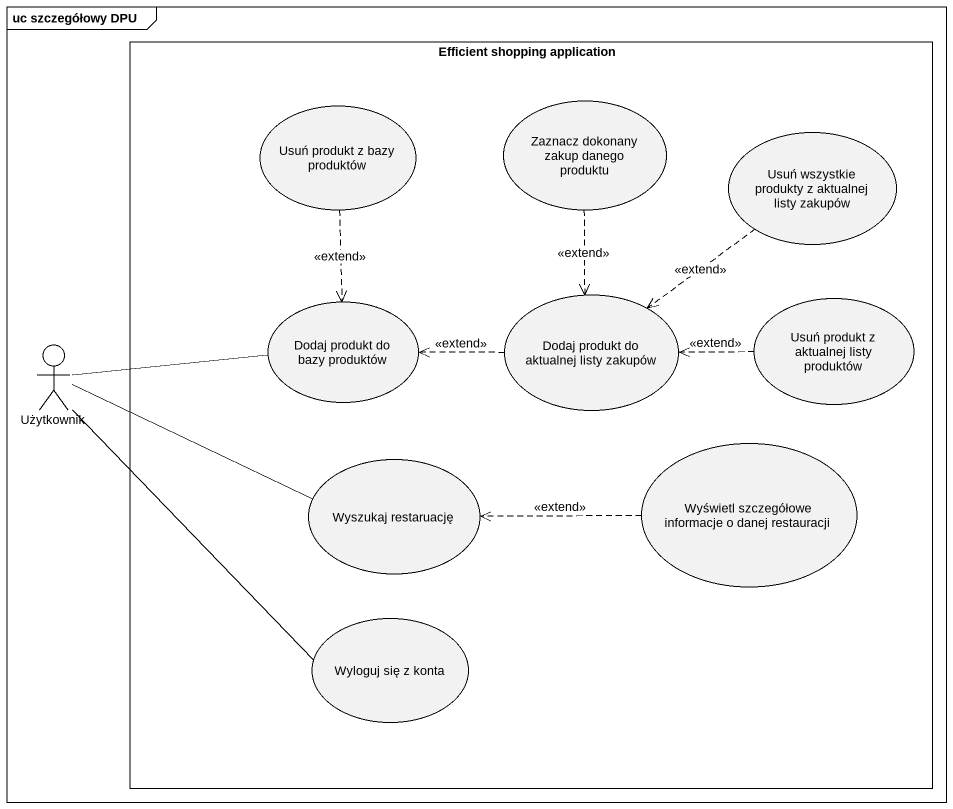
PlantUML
@startuml
mainframe uc szczegółowy DPU
rectangle "Efficient shopping application" as Efficient_shopping {
  usecase "Usuń produkt z bazy produktów" as Usuń_produkt_z_bazy
  usecase "Zaznacz dokonany zakup danego produktu" as Zaznacz_dokonany_zakup
  usecase "Usuń wszystkie produkty z aktualnej listy zakupów" as Usuń_wszystkie_produkty_z
  usecase "Dodaj produkt do bazy produktów" as Dodaj_produkt_do_bazy
  usecase "Dodaj produkt do aktualnej listy zakupów" as Dodaj_produkt_do_aktualnej
  usecase "Usuń produkt z aktualnej listy produktów" as Usuń_produkt_z_aktualnej
  usecase "Wyszukaj restaruację" as Wyszukaj_restaruację
  usecase "Wyświetl szczegółowe informacje o danej restauracji" as Wyświetl_szczegółowe
  usecase "Wyloguj się z konta" as Wyloguj_się_z_konta
}
actor Użytkownik
Usuń_produkt_z_bazy ..> Dodaj_produkt_do_bazy : <<extend>>
Zaznacz_dokonany_zakup ..> Dodaj_produkt_do_aktualnej : <<extend>>
Usuń_wszystkie_produkty_z ..> Dodaj_produkt_do_aktualnej : <<extend>>
Dodaj_produkt_do_aktualnej .left.> Dodaj_produkt_do_bazy : <<extend>>
Usuń_produkt_z_aktualnej .left.> Dodaj_produkt_do_aktualnej : <<extend>>
Użytkownik -right- Dodaj_produkt_do_bazy
Użytkownik -right- Wyszukaj_restaruację
Użytkownik -- Wyloguj_się_z_konta
Wyświetl_szczegółowe .left.> Wyszukaj_restaruację : <<extend>>
@enduml
